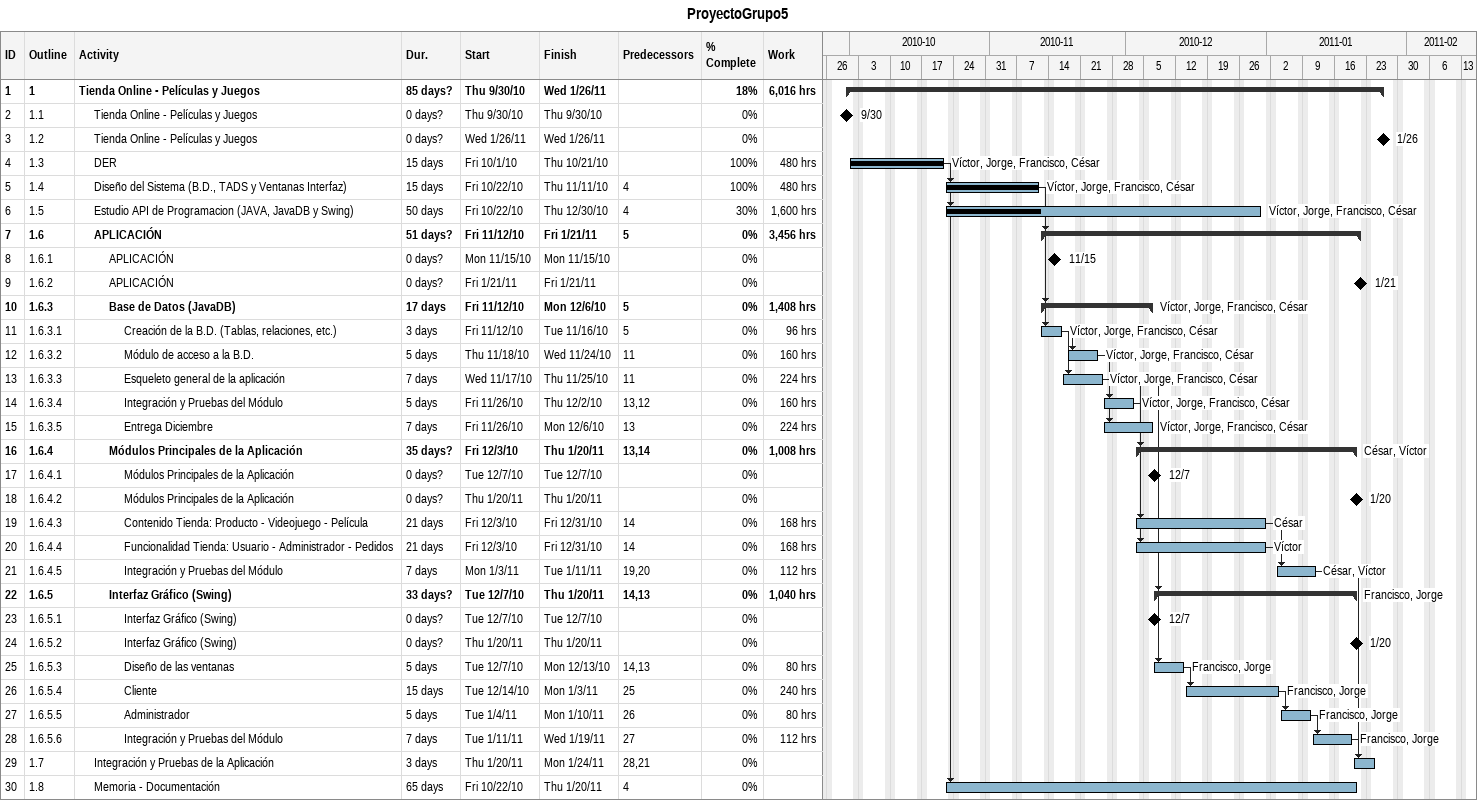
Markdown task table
ProyectoGrupo5

| ID | WBS | Task | Duration | Start | Finish | Predecessors | Resources | % complete | Work (h) |
|---|---|---|---|---|---|---|---|---|---|
| 1 | 1 | **Tienda Online - Películas y Juegos** | 85d? | 2010-09-30 | 2011-01-26 |  |  | 18 | 6016 |
| 2 | 1.1 | Tienda Online - Películas y Juegos | 0d? | 2010-09-30 | 2010-09-30 |  |  | 0 |  |
| 3 | 1.2 | Tienda Online - Películas y Juegos | 0d? | 2011-01-26 | 2011-01-26 |  |  | 0 |  |
| 4 | 1.3 | DER | 15d | 2010-10-01 | 2010-10-21 |  | Víctor, Jorge, Francisco, César | 100 | 480 |
| 5 | 1.4 | Diseño del Sistema (B.D., TADS y Ventanas Interfaz) | 15d | 2010-10-22 | 2010-11-11 | 4 | Víctor, Jorge, Francisco, César | 100 | 480 |
| 6 | 1.5 | Estudio API de Programacion (JAVA, JavaDB y Swing) | 50d | 2010-10-22 | 2010-12-30 | 4 | Víctor, Jorge, Francisco, César | 30 | 1600 |
| 7 | 1.6 | **APLICACIÓN** | 51d? | 2010-11-12 | 2011-01-21 | 5 |  | 0 | 3456 |
| 8 | 1.6.1 | APLICACIÓN | 0d? | 2010-11-15 | 2010-11-15 |  |  | 0 |  |
| 9 | 1.6.2 | APLICACIÓN | 0d? | 2011-01-21 | 2011-01-21 |  |  | 0 |  |
| 10 | 1.6.3 | **Base de Datos (JavaDB)** | 17d | 2010-11-12 | 2010-12-06 | 5 | Víctor, Jorge, Francisco, César | 0 | 1408 |
| 11 | 1.6.3.1 | Creación de la B.D. (Tablas, relaciones, etc.) | 3d | 2010-11-12 | 2010-11-16 | 5 | Víctor, Jorge, Francisco, César | 0 | 96 |
| 12 | 1.6.3.2 | Módulo de acceso a la B.D. | 5d | 2010-11-18 | 2010-11-24 | 11 | Víctor, Jorge, Francisco, César | 0 | 160 |
| 13 | 1.6.3.3 | Esqueleto general de la aplicación | 7d | 2010-11-17 | 2010-11-25 | 11 | Víctor, Jorge, Francisco, César | 0 | 224 |
| 14 | 1.6.3.4 | Integración y Pruebas del Módulo | 5d | 2010-11-26 | 2010-12-02 | 13, 12 | Víctor, Jorge, Francisco, César | 0 | 160 |
| 15 | 1.6.3.5 | Entrega Diciembre | 7d | 2010-11-26 | 2010-12-06 | 13 | Víctor, Jorge, Francisco, César | 0 | 224 |
| 16 | 1.6.4 | **Módulos Principales de la Aplicación** | 35d? | 2010-12-03 | 2011-01-20 | 13, 14 | César, Víctor | 0 | 1008 |
| 17 | 1.6.4.1 | Módulos Principales de la Aplicación | 0d? | 2010-12-07 | 2010-12-07 |  |  | 0 |  |
| 18 | 1.6.4.2 | Módulos Principales de la Aplicación | 0d? | 2011-01-20 | 2011-01-20 |  |  | 0 |  |
| 19 | 1.6.4.3 | Contenido Tienda: Producto - Videojuego - Película | 21d | 2010-12-03 | 2010-12-31 | 14 | César | 0 | 168 |
| 20 | 1.6.4.4 | Funcionalidad Tienda: Usuario - Administrador - Pedidos | 21d | 2010-12-03 | 2010-12-31 | 14 | Víctor | 0 | 168 |
| 21 | 1.6.4.5 | Integración y Pruebas del Módulo | 7d | 2011-01-03 | 2011-01-11 | 19, 20 | César, Víctor | 0 | 112 |
| 22 | 1.6.5 | **Interfaz Gráfico (Swing)** | 33d? | 2010-12-07 | 2011-01-20 | 14, 13 | Francisco, Jorge | 0 | 1040 |
| 23 | 1.6.5.1 | Interfaz Gráfico (Swing) | 0d? | 2010-12-07 | 2010-12-07 |  |  | 0 |  |
| 24 | 1.6.5.2 | Interfaz Gráfico (Swing) | 0d? | 2011-01-20 | 2011-01-20 |  |  | 0 |  |
| 25 | 1.6.5.3 | Diseño de las ventanas | 5d | 2010-12-07 | 2010-12-13 | 14, 13 | Francisco, Jorge | 0 | 80 |
| 26 | 1.6.5.4 | Cliente | 15d | 2010-12-14 | 2011-01-03 | 25 | Francisco, Jorge | 0 | 240 |
| 27 | 1.6.5.5 | Administrador | 5d | 2011-01-04 | 2011-01-10 | 26 | Francisco, Jorge | 0 | 80 |
| 28 | 1.6.5.6 | Integración y Pruebas del Módulo | 7d | 2011-01-11 | 2011-01-19 | 27 | Francisco, Jorge | 0 | 112 |
| 29 | 1.7 | Integración y Pruebas de la Aplicación | 3d | 2011-01-20 | 2011-01-24 | 28, 21 |  | 0 |  |
| 30 | 1.8 | Memoria - Documentación | 65d | 2010-10-22 | 2011-01-20 | 4 |  | 0 |  |
